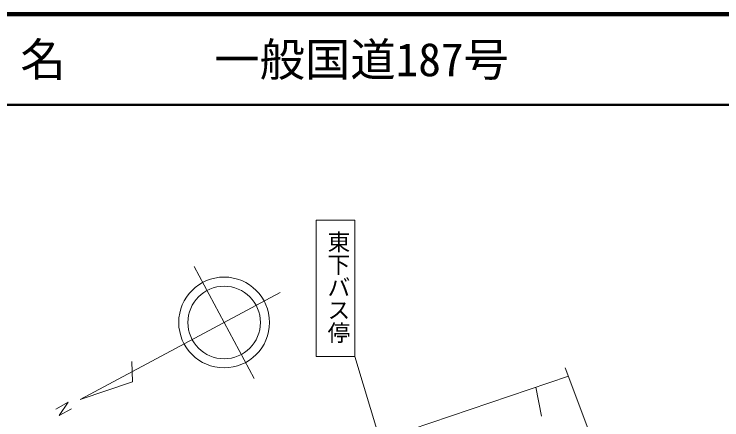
# Model space of a CAD drawing. Units: millimetres, scale not verified. Extents: x 40000 to 680000, y 20000 to 380000.
# Drawn here: x 194685 to 272687, y 335304 to 380000 of the extents above; entities that cross this region are included whole.
import ezdxf
from ezdxf.enums import TextEntityAlignment as Align

# ---------------------------------------------------------------- set-up
doc = ezdxf.new("R2010")
doc.units = ezdxf.units.MM
doc.header["$LTSCALE"] = 1000
for name, color, linetype, lineweight in [('M-TTL', 2, 'Continuous', 140), ('M-TTL-LINE', 7, 'Continuous', 50), ('S-BGD', 7, 'Continuous', 13), ('S-BGD-HTXT', 4, 'Continuous', 13), ('S-BMK-SRVR', 6, 'Continuous', 13)]:
    doc.layers.add(name, color=color, linetype=linetype, lineweight=lineweight)
doc.layers.add('M-TTL-TXT', color=7, linetype='Continuous')
doc.styles.add('@ＭＳ ゴシック', font='')
doc.styles.add('ＭＳ ゴシック', font='')
doc.styles.get('@ＭＳ ゴシック').set_extended_font_data('@MS Gothic')
doc.styles.get('ＭＳ ゴシック').set_extended_font_data('MS Gothic')

msp = doc.modelspace()

# ---------------------------------------------------------------- linework, layer by layer
at = {"layer": 'M-TTL'}
msp.add_line((680000, 380000), (40000, 380000), dxfattribs=at)
at = {"layer": 'M-TTL-LINE'}
msp.add_line((40000, 370000), (680000, 370000), dxfattribs=at)
at = {"layer": 'S-BGD'}
msp.add_line((252817, 335717), (252168, 338917), dxfattribs=at)
at = {"layer": 'S-BGD-HTXT'}
for p, q in [((227989, 342299), (227989, 357306)), ((227989, 357306), (232236, 357306)), ((232236, 357306), (232236, 342299)), ((232236, 342299), (227989, 342299)), ((239212, 319055), (232236, 342299)), ((263467, 319496), (255432, 341042)), ((207797, 323863), (255771, 340133))]:
    msp.add_line(p, q, dxfattribs=at)
at = {"layer": 'S-BMK-SRVR'}
for p, q in [((214522, 352201), (221135, 339861)), ((201963, 337528), (223998, 349337)), ((207724, 339481), (207660, 341716)), ((201963, 337528), (207724, 339481)), ((200648, 337237), (199286, 336498)), ((199662, 335800), (200648, 337237)), ((201022, 336529), (199662, 335800))]:
    msp.add_line(p, q, dxfattribs=at)
for radius in [5000, 4000]:
    msp.add_circle((217828, 346031), radius, dxfattribs=at)

# ---------------------------------------------------------------- texts
at = {"layer": 'M-TTL-TXT', "style": 'ＭＳ ゴシック'}
for s, p in [('路 線 名', (180380, 375000)), ('一般国道187号', (216734, 375000))]:
    msp.add_text(s, height=3666, dxfattribs=at).set_placement(p, align=Align.MIDDLE_LEFT)
at = {"layer": 'S-BGD-HTXT', "style": '@ＭＳ ゴシック'}
msp.add_text('東下バス停', height=1833, rotation=270, dxfattribs=at).set_placement((228980, 356174), align=Align.BOTTOM_LEFT)

doc.saveas('drawing.dxf')
